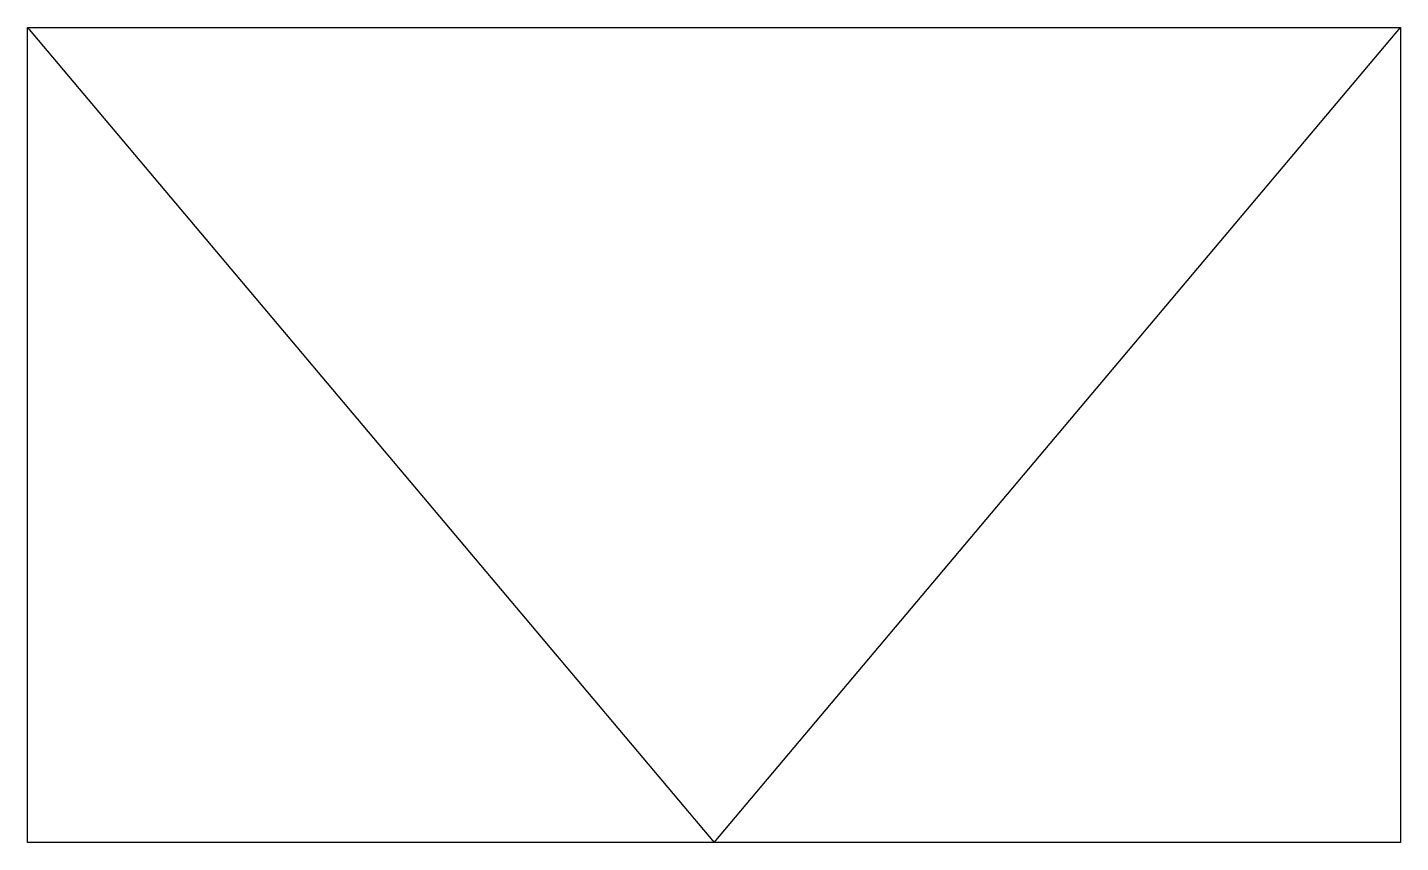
# Model space of a CAD drawing. Extents: x -3.21 to 3.21, y 0 to 3.81.
import ezdxf

# ---------------------------------------------------------------- set-up
doc = ezdxf.new("R2010")
doc.units = 0

msp = doc.modelspace()

# ---------------------------------------------------------------- linework, layer by layer
msp.add_lwpolyline([(-3.2093, 3.812), (3.2093, 3.812), (3.2093, 0), (-3.2093, 0)], close=True)
msp.add_lwpolyline([(-3.2093, 3.812), (0, 0), (3.2093, 3.812)])

doc.saveas('drawing.dxf')
